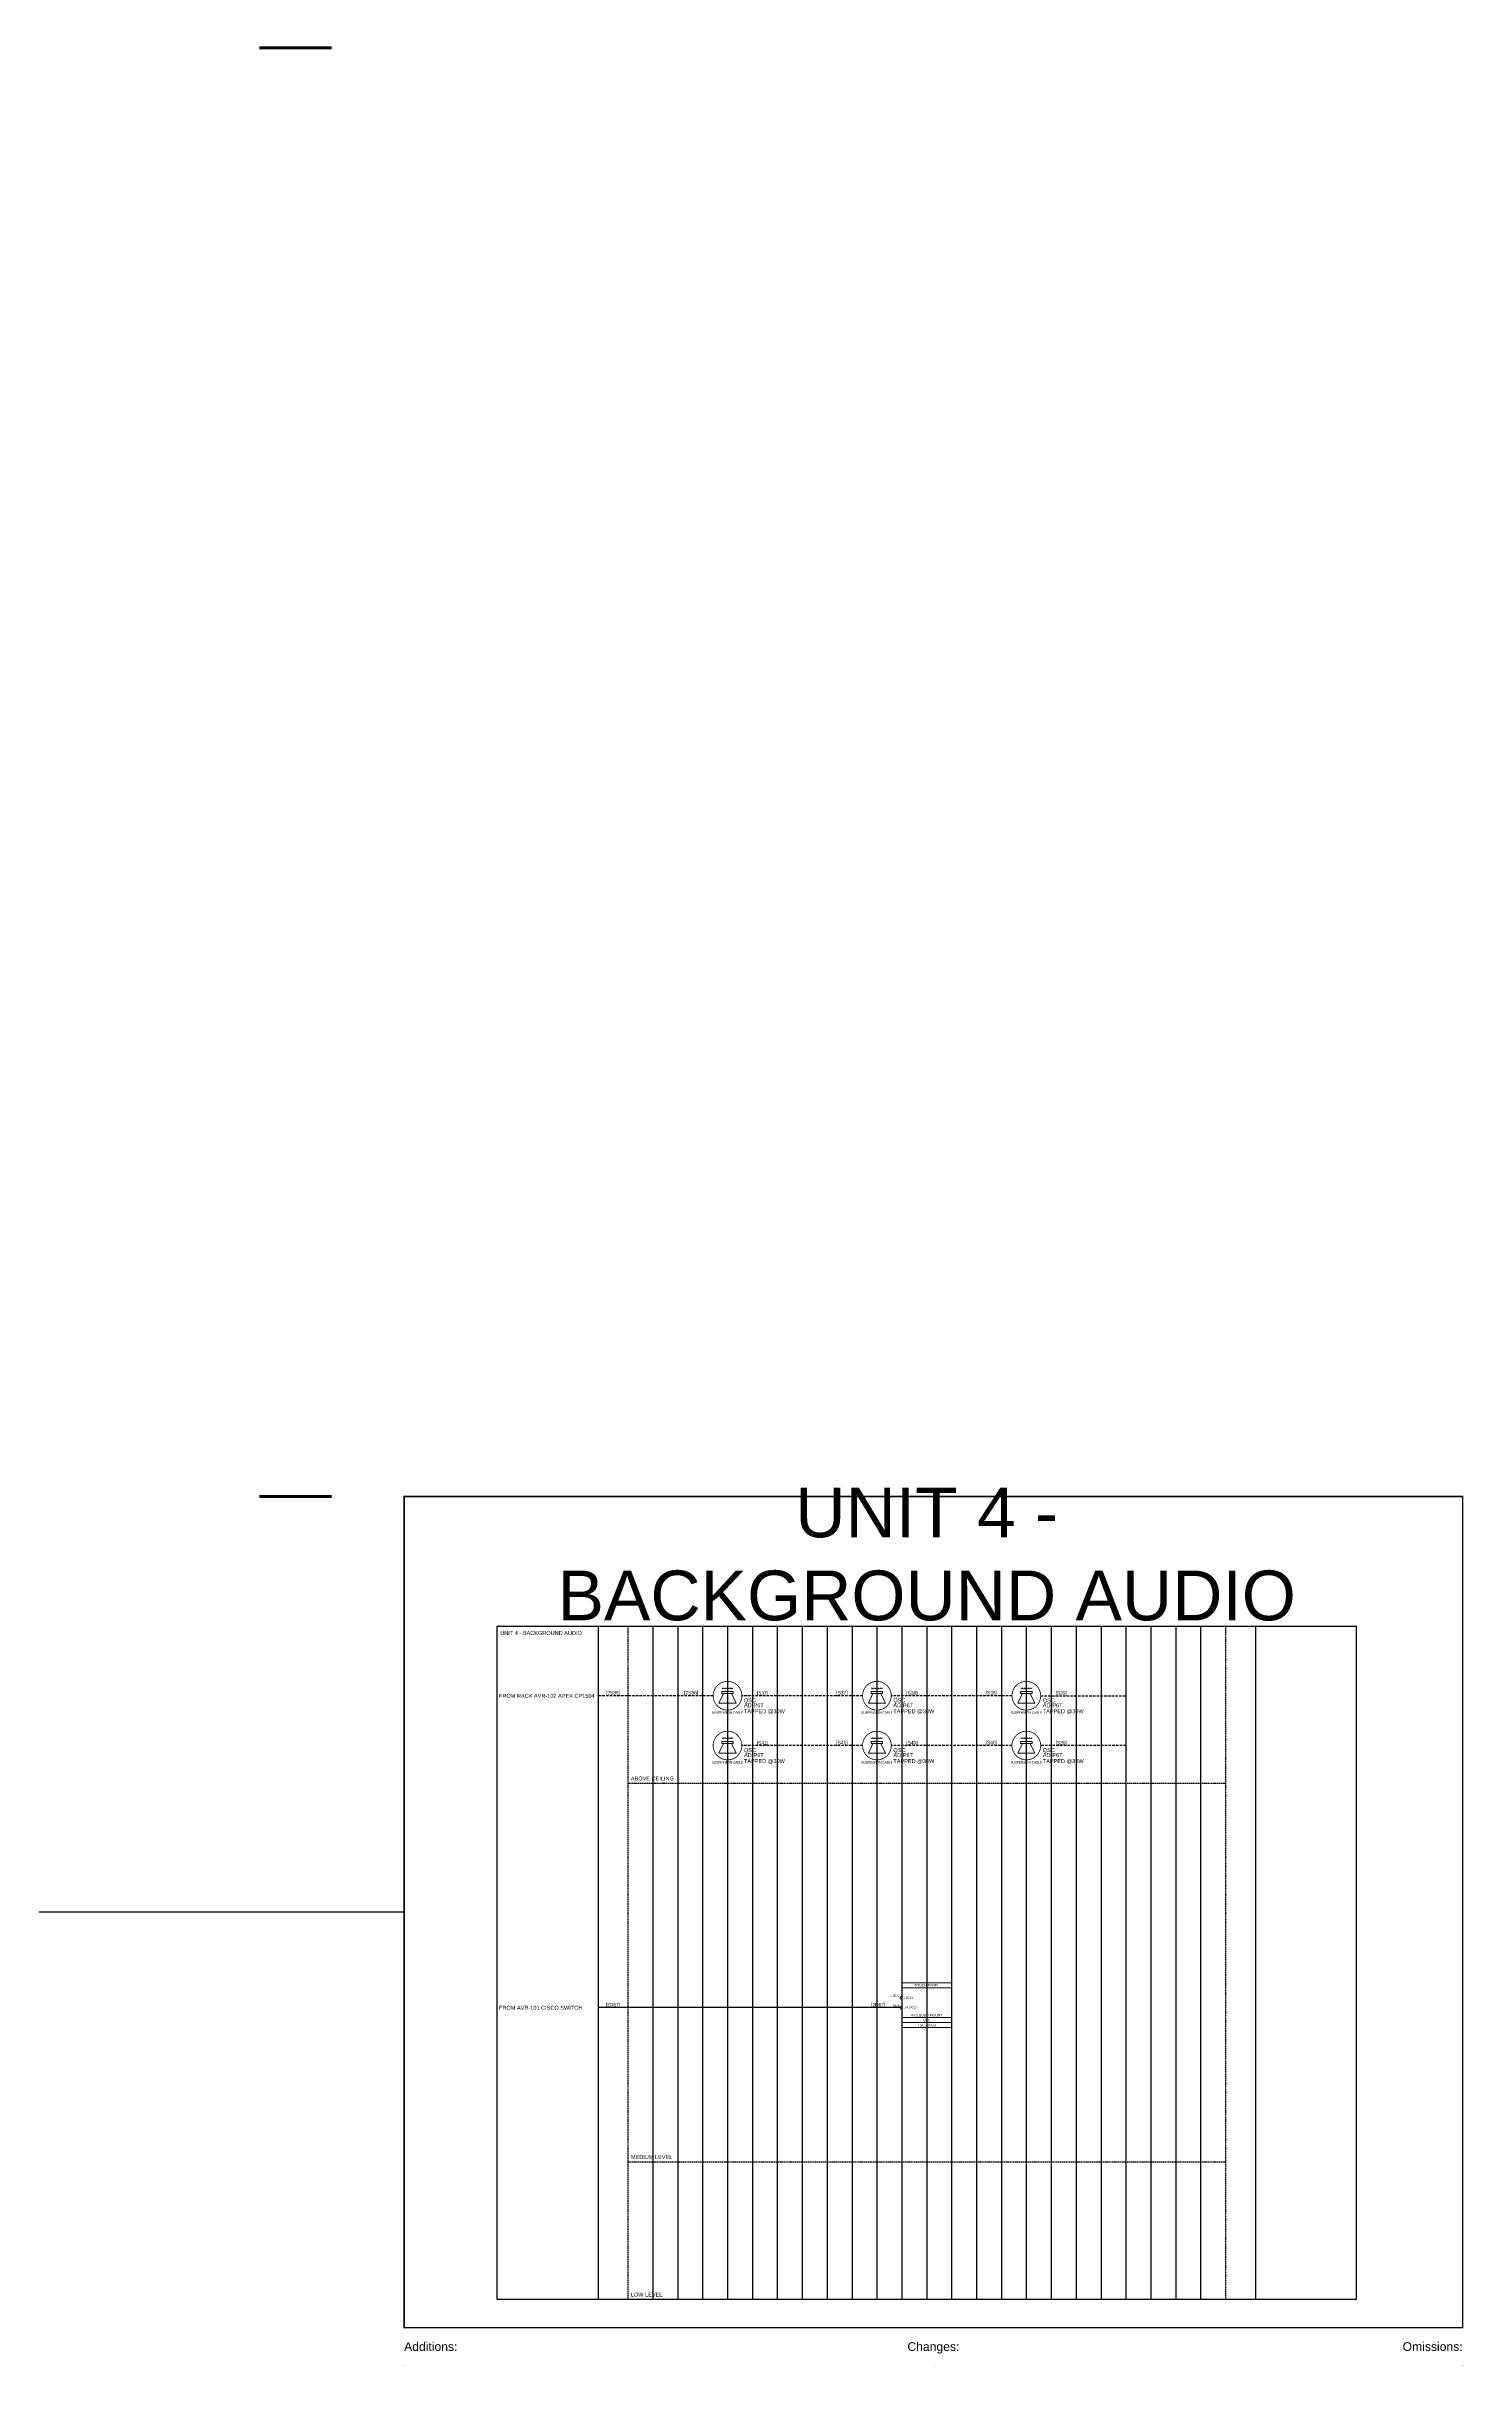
# Model space of a CAD drawing. Header units: millimetres. Extents: x -71336 to -35435, y -26189 to 22712.
# Drawn here: x -49104 to -47682, y -15716 to -13387 of the extents above; entities that cross this region are included whole.
import ezdxf
from ezdxf.enums import TextEntityAlignment as Align

# ---------------------------------------------------------------- set-up
doc = ezdxf.new("R2018")
doc.units = ezdxf.units.MM
doc.linetypes.add('DASHED', pattern=[0.75, 0.5, -0.25])
doc.linetypes.add('DASHED2', pattern=[0.375, 0.25, -0.125])
for name, color, linetype in [('SC - 2 Core Speaker', 211, 'DASHED'), ('SC - Cat - Green - Data', 84, 'Continuous'), ('SC - Text', 7, 'Continuous')]:
    doc.layers.add(name, color=color, linetype=linetype)
doc.layers.add('SC - Equipment', color=7, linetype='Continuous', lineweight=13)
for name, color, linetype, plot in [('SC - Guides', 211, 'Continuous', False), ('SC - Titlesheet - Model', 250, 'Continuous', False), ('SC - Xlines', 252, 'Continuous', False)]:
    doc.layers.add(name, color=color, linetype=linetype, plot=plot)
doc.styles.add('ARIAL', font='arial.ttf')
doc.styles.add('CALIBRI', font='calibri.ttf')
doc.styles.get("Standard").update_dxf_attribs({"font": 'arial.ttf', "height": 35})

# ---------------------------------------------------------------- blocks, each defined once
blk = doc.blocks.new('*U189')
at = {"layer": 'SC - Guides', "color": 5, "ltscale": 5, "const_width": 2}
for points in [[(-415.5, 1287.4), (-465.5, 1287.4)], [(-415.5, 287), (-465.5, 287)]]:
    blk.add_lwpolyline(points, dxfattribs=at)
at = {"layer": 'SC - Titlesheet - Model', "color": 6, "ltscale": 5, "const_width": 1}
blk.add_lwpolyline([(-365.5, -287), (365.5, -287), (365.5, 287), (-365.5, 287)], close=True, dxfattribs=at)
at = {"ltscale": 5, "style": 'ARIAL'}
blk.add_text('Additions:', height=6, dxfattribs=at).set_placement((-365.5, -297), align=Align.TOP_LEFT)
blk.add_text('Changes:', height=6, dxfattribs=at).set_placement((0, -297), align=Align.TOP_CENTER)
blk.add_text('Omissions:', height=6, dxfattribs=at).set_placement((365.5, -297), align=Align.TOP_RIGHT)
at = {"layer": 'SC - Titlesheet - Model', "color": 5, "lineweight": 30, "ltscale": 5, "flags": 104}
blk.add_attdef('ADDITIONS', text='', height=5, dxfattribs=at).set_placement((-365.5, -312), align=Align.TOP_LEFT)
blk.add_attdef('CHANGES', text='', height=5, dxfattribs=at).set_placement((0, -312), align=Align.TOP_CENTER)
blk.add_attdef('OMISSIONS', text='', height=5, dxfattribs=at).set_placement((365.5, -312), align=Align.TOP_RIGHT)
blk = doc.blocks.new('QSC AD-P4T - SCHEMATIC')
at = {"layer": 'SC - Equipment'}
for p, q in [((-4, -12.3), (-8.6, -21.9)), ((8.6, -22), (-8.6, -21.9)), ((4, -12.3), (8.6, -22))]:
    blk.add_line(p, q, dxfattribs=at)
at = {"layer": 'SC - Equipment', "const_width": 0.797}
for points in [[(14.4, -14.4, 1), (-14.4, -14.4, 1)], [(-14.4, -14.4, 1), (14.4, -14.4, 1)]]:
    blk.add_lwpolyline(points, format="xyb", dxfattribs=at)
at = {"layer": 'SC - Equipment'}
blk.add_lwpolyline([(-5.7, -10.2), (5.7, -10.2), (5.7, -12.3), (-5.7, -12.3)], close=True, dxfattribs=at)
blk.add_lwpolyline([(-5.7, -10.2), (5.7, -10.2), (5.7, -12.3), (-5.7, -12.3)], close=True, dxfattribs=at)
for centre in [(-4.6, -6.5), (-2.8, -6.5), (-1, -6.5), (0.8, -6.5), (2.6, -6.5), (4.5, -6.5)]:
    blk.add_arc(centre, 0.9, 179.9547, 359.9547, dxfattribs=at)
at = {"ltscale": 5, "style": 'CALIBRI', "flags": 1}
for tag, p in [('ROOM_TYPE', (34.7, 30.7)), ('LOCATION', (34.7, 25.7)), ('RACK_EQUIPMENT_(Y/N)', (34.7, 20.7)), ('AMP(@240V)', (34.7, 5.7)), ('WATT', (34.7, 0.7)), ('POE(WATT)', (34.7, 10.7)), ('IP_(Y/N)', (34.7, 15.7)), ('WEIGHT(KG)', (34.7, -9.3)), ('BTU/H', (34.7, -4.3)), ('DESCRIPTION', (34.7, -14.3))]:
    blk.add_attdef(tag, p, '', height=2.5, dxfattribs=at)
at = {"ltscale": 5, "style": 'CALIBRI'}
blk.add_attdef('BRACKET', text='', height=2.5, dxfattribs=at).set_placement((0, -31.3), align=Align.MIDDLE_CENTER)
at = {"layer": 'SC - Equipment'}
for tag, p in [('MAKE', (16.5, -21)), ('MODEL', (16.5, -26))]:
    blk.add_attdef(tag, p, '', height=4, dxfattribs=at)
at = {"layer": 'SC - Equipment', "color": 3}
blk.add_attdef('TRANSFORMER_TAPS', (16.5, -32), '', height=4, dxfattribs=at)
blk = doc.blocks.new('QSC TSC-50-G3 - SCHEMATIC')
at = {"layer": 'SC - Equipment'}
for p, q in [((-25, 0), (25, 0)), ((-25, -45), (-25, 0)), ((25, 0), (25, -45)), ((25, -5), (-25, -5)), ((25, -35), (-25, -35)), ((25, -35), (-25, -35)), ((25, -40), (-25, -40)), ((25, -40), (-25, -40)), ((25, -40), (-25, -40)), ((25, -45), (-25, -45))]:
    blk.add_line(p, q, dxfattribs=at)
at = {"layer": 'SC - Equipment', "const_width": 0.7}
for points in [[(-26.1, -15, 1), (-26.9, -15, 1)], [(-26.1, -25, 1), (-26.9, -25, 1)]]:
    blk.add_lwpolyline(points, format="xyb", close=True, dxfattribs=at)
at = {"layer": 'SC - Equipment'}
for centre in [(-26.5, -15), (-26.5, -25)]:
    blk.add_arc(centre, 1.5, 270, 90, dxfattribs=at)
at = {"ltscale": 5}
for tag, p in [('DESCRIPTION', (0, -2.5)), ('BRACKET', (0, -32.5)), ('MODEL', (0, -42.5)), ('MAKE', (0, -37.5))]:
    blk.add_attdef(tag, text='', height=2.5, dxfattribs=at).set_placement(p, align=Align.MIDDLE_CENTER)
at = {"ltscale": 5, "flags": 1}
for tag, p in [('ROOM_TYPE', (45, -5)), ('LOCATION', (45, -10)), ('RACK_EQUIPMENT_(Y/N)', (45, -15)), ('AMP(@240V)', (45, -40)), ('WATT', (45, -45)), ('IP_(Y/N)', (45, -30)), ('POE(WATT)', (45, -35)), ('WEIGHT(KG)', (45, -55)), ('TRANSFORMER_TAPS', (45, -60)), ('BTU/H', (45, -50))]:
    blk.add_attdef(tag, p, '', height=2.5, dxfattribs=at)
at = {"layer": 'SC - Equipment', "ltscale": 5, "char_height": 2}
for s, insert, width, attachment_point in [('USB-C', (-27.5, -13), 5.774, 6), ('RJ45', (-27.5, -23), 5.774, 6), ('USB 3.1', (-23.5, -15), 47.622, 4), ('LAN(POE) ', (-23.5, -25), 47.622, 4)]:
    blk.add_mtext(s, dxfattribs=dict(at, insert=insert, width=width, attachment_point=attachment_point))

msp = doc.modelspace()

# ---------------------------------------------------------------- linework, layer by layer
at = {"color": 30, "linetype": 'DASHED2', "ltscale": 5}
for p, q in [((-48520.517, -14973.253), (-48520.517, -15649.498)), ((-47920.517, -14973.253), (-47920.517, -15649.498))]:
    msp.add_line(p, q, dxfattribs=at)
at = {"color": 31, "linetype": 'DASHED2', "ltscale": 5}
for p, q in [((-47920.517, -15131.375), (-48520.517, -15131.375)), ((-47920.517, -15511.375), (-48520.517, -15511.375))]:
    msp.add_line(p, q, dxfattribs=at)
at = {"ltscale": 5}
msp.add_lwpolyline([(-48745.154, -15260.478), (-57357.202, -15260.478)], dxfattribs=at)
at = {"layer": 'SC - 2 Core Speaker', "ltscale": 5}
for points in [[(-48434.947, -15043.254), (-48550.517, -15043.242)], [(-48284.947, -15043.242), (-48406.109, -15043.264)], [(-48134.947, -15043.242), (-48256.109, -15043.264)], [(-48106.109, -15043.264), (-48020.517, -15043.264), (-48020.517, -15093.264), (-48106.109, -15093.255)], [(-48284.947, -15093.242), (-48406.109, -15093.264)], [(-48134.947, -15093.242), (-48256.109, -15093.264)]]:
    msp.add_lwpolyline(points, dxfattribs=at)
at = {"layer": 'SC - Cat - Green - Data', "ltscale": 5}
msp.add_lwpolyline([(-48247.017, -15356.375), (-48550.517, -15356.375)], dxfattribs=at)
at = {"layer": 'SC - Xlines', "ltscale": 5, "transparency": 33554687}
msp.add_lwpolyline([(-48651.654, -14973.253), (-47789.38, -14973.253), (-47789.38, -15649.498), (-48651.654, -15649.498)], close=True, dxfattribs=at)
at = {"layer": 'SC - Xlines', "ltscale": 5}
for points in [[(-48550.517, -14973.253), (-48550.517, -15649.498)], [(-48470.517, -14973.253), (-48470.517, -15649.498)], [(-48420.517, -14973.253), (-48420.517, -15649.498)], [(-48370.517, -14973.253), (-48370.517, -15649.498)], [(-48320.517, -14973.253), (-48320.517, -15649.498)], [(-48270.517, -14973.253), (-48270.517, -15649.498)], [(-48220.517, -14973.253), (-48220.517, -15649.498)], [(-48170.517, -14973.253), (-48170.517, -15649.498)], [(-48120.517, -14973.253), (-48120.517, -15649.498)], [(-48070.517, -14973.253), (-48070.517, -15649.498)], [(-48020.517, -14973.253), (-48020.517, -15649.498)], [(-47970.517, -14973.253), (-47970.517, -15649.498)], [(-47890.517, -14973.253), (-47890.517, -15649.498)]]:
    msp.add_lwpolyline(points, dxfattribs=at)
at = {"layer": 'SC - Xlines', "color": 250, "ltscale": 5}
for points in [[(-48495.517, -14973.253), (-48495.517, -15649.498)], [(-48445.517, -14973.253), (-48445.517, -15649.498)], [(-48395.517, -14973.253), (-48395.517, -15649.498)], [(-48345.517, -14973.253), (-48345.517, -15649.498)], [(-48295.517, -14973.253), (-48295.517, -15649.498)], [(-48245.517, -14973.253), (-48245.517, -15649.498)], [(-48195.517, -14973.253), (-48195.517, -15649.498)], [(-48145.517, -14973.253), (-48145.517, -15649.498)], [(-48095.517, -14973.253), (-48095.517, -15649.498)], [(-48045.517, -14973.253), (-48045.517, -15649.498)], [(-47995.517, -14973.253), (-47995.517, -15649.498)], [(-47945.517, -14973.253), (-47945.517, -15649.498)]]:
    msp.add_lwpolyline(points, dxfattribs=at)

# ---------------------------------------------------------------- block references
ref = msp.add_blockref('*U189', (-48213.817, -15260.478), dxfattribs=dict(xscale=1.453726663415115, yscale=1.453726663415115, zscale=1.453726663415115))
lines = msp.add_mtext('-', dxfattribs={"layer": 'SC - Titlesheet - Model', "color": 5, "ltscale": 5, "insert": (-48745.154, -15714.041), "char_height": 2.5, "attachment_point": 1})
ref.add_attrib('ADDITIONS', '', (-48745.154, -15714.041), dxfattribs={"flags": 104}).embed_mtext(lines)
lines = msp.add_mtext('-', dxfattribs={"layer": 'SC - Titlesheet - Model', "color": 5, "ltscale": 5, "insert": (-47682.48, -15714.041), "char_height": 2.5, "attachment_point": 1})
ref.add_attrib('OMISSIONS', '', (-47682.48, -15714.041), dxfattribs={"flags": 104}).embed_mtext(lines)
lines = msp.add_mtext('-', dxfattribs={"layer": 'SC - Titlesheet - Model', "color": 5, "ltscale": 5, "insert": (-48213.817, -15714.041), "char_height": 2.5, "attachment_point": 1})
ref.add_attrib('CHANGES', '', (-48213.817, -15714.041), dxfattribs={"flags": 104}).embed_mtext(lines)
at = {"ltscale": 5}
for name, p, values in [('QSC AD-P4T - SCHEMATIC', (-48420.517, -15028.834), {'MAKE': 'QSC', 'MODEL': 'AD-P6T', 'BRACKET': 'SUSPENSION CABLE', 'TRANSFORMER_TAPS': 'TAPPED @30W'}), ('QSC AD-P4T - SCHEMATIC', (-48270.517, -15028.834), {'MAKE': 'QSC', 'MODEL': 'AD-P6T', 'BRACKET': 'SUSPENSION CABLE', 'TRANSFORMER_TAPS': 'TAPPED @30W'}), ('QSC AD-P4T - SCHEMATIC', (-48120.517, -15028.834), {'MAKE': 'QSC', 'MODEL': 'AD-P6T', 'BRACKET': 'SUSPENSION CABLE', 'TRANSFORMER_TAPS': 'TAPPED @30W'}), ('QSC AD-P4T - SCHEMATIC', (-48420.517, -15078.834), {'MAKE': 'QSC', 'MODEL': 'AD-P6T', 'BRACKET': 'SUSPENSION CABLE', 'TRANSFORMER_TAPS': 'TAPPED @30W'}), ('QSC AD-P4T - SCHEMATIC', (-48270.517, -15078.834), {'MAKE': 'QSC', 'MODEL': 'AD-P6T', 'BRACKET': 'SUSPENSION CABLE', 'TRANSFORMER_TAPS': 'TAPPED @30W'}), ('QSC AD-P4T - SCHEMATIC', (-48120.517, -15078.834), {'MAKE': 'QSC', 'MODEL': 'AD-P6T', 'BRACKET': 'SUSPENSION CABLE', 'TRANSFORMER_TAPS': 'TAPPED @30W'}), ('QSC TSC-50-G3 - SCHEMATIC', (-48220.517, -15331.375), {'DESCRIPTION': 'TOUCH PANEL', 'MAKE': 'QSC', 'MODEL': 'TSC-50-G3', 'BRACKET': 'INCLUDED MOUNT'})]:
    msp.add_blockref(name, p, dxfattribs=at).add_auto_attribs(values)

# ---------------------------------------------------------------- texts
at = {"layer": 'SC - Text', "style": 'ARIAL'}
for s, insert, char_height, attachment_point in [('UNIT 4 - \\PBACKGROUND AUDIO', (-48220.517, -14968.253), 50, 8), ('ABOVE CEILING', (-48517.517, -15128.375), 4, 7), ('MEDIUM LEVEL', (-48517.517, -15508.375), 4, 7), ('LOW LEVEL', (-48517.517, -15646.498), 4, 7)]:
    msp.add_mtext(s, dxfattribs=dict(at, insert=insert, char_height=char_height, attachment_point=attachment_point))
at = {"layer": 'SC - Text', "insert": (-48648.654, -14978.253), "char_height": 4, "width": 97.49642, "attachment_point": 1, "style": 'ARIAL'}
msp.add_mtext('UNIT 4 - BACKGROUND AUDIO', dxfattribs=at)
at = {"layer": 'SC - Text'}
for s, insert, char_height, width, attachment_point in [('[2S36]', (-48535.517, -15043.035), 3.5, 12.99494, 8), ('[2S36]', (-48449.947, -15043.031), 3.5, 14.6761, 9), ('[S37]', (-48391.109, -15043.253), 3.5, 15.57197, 7), ('[S37]', (-48299.936, -15043.052), 3.5, 14.6761, 9), ('[S38]', (-48241.109, -15043.253), 3.5, 15.57197, 7), ('[S38]', (-48149.936, -15043.052), 3.5, 14.6761, 9), ('[S39]', (-48091.109, -15043.251), 3.5, 15.57197, 7), ('FROM RACK AVR-102 APEX CP1504', (-48649.872, -15043.365), 4, 112.13429, 4), ('[S41]', (-48391.109, -15093.253), 3.5, 15.57197, 7), ('[S41]', (-48299.936, -15093.052), 3.5, 14.6761, 9), ('[S40]', (-48241.109, -15093.253), 3.5, 15.57197, 7), ('[S40]', (-48149.936, -15093.052), 3.5, 14.6761, 9), ('[S39]', (-48091.109, -15093.241), 3.5, 15.57197, 7), ('FROM AVR-101 CISCO SWITCH', (-48649.872, -15356.499), 4, 112.13429, 4), ('[2D67]', (-48535.517, -15356.175), 3.5, 12.99494, 8), ('[2D67]', (-48262.017, -15356.175), 3.5, 14.6761, 9)]:
    msp.add_mtext(s, dxfattribs=dict(at, insert=insert, char_height=char_height, width=width, attachment_point=attachment_point))

doc.saveas('drawing.dxf')
